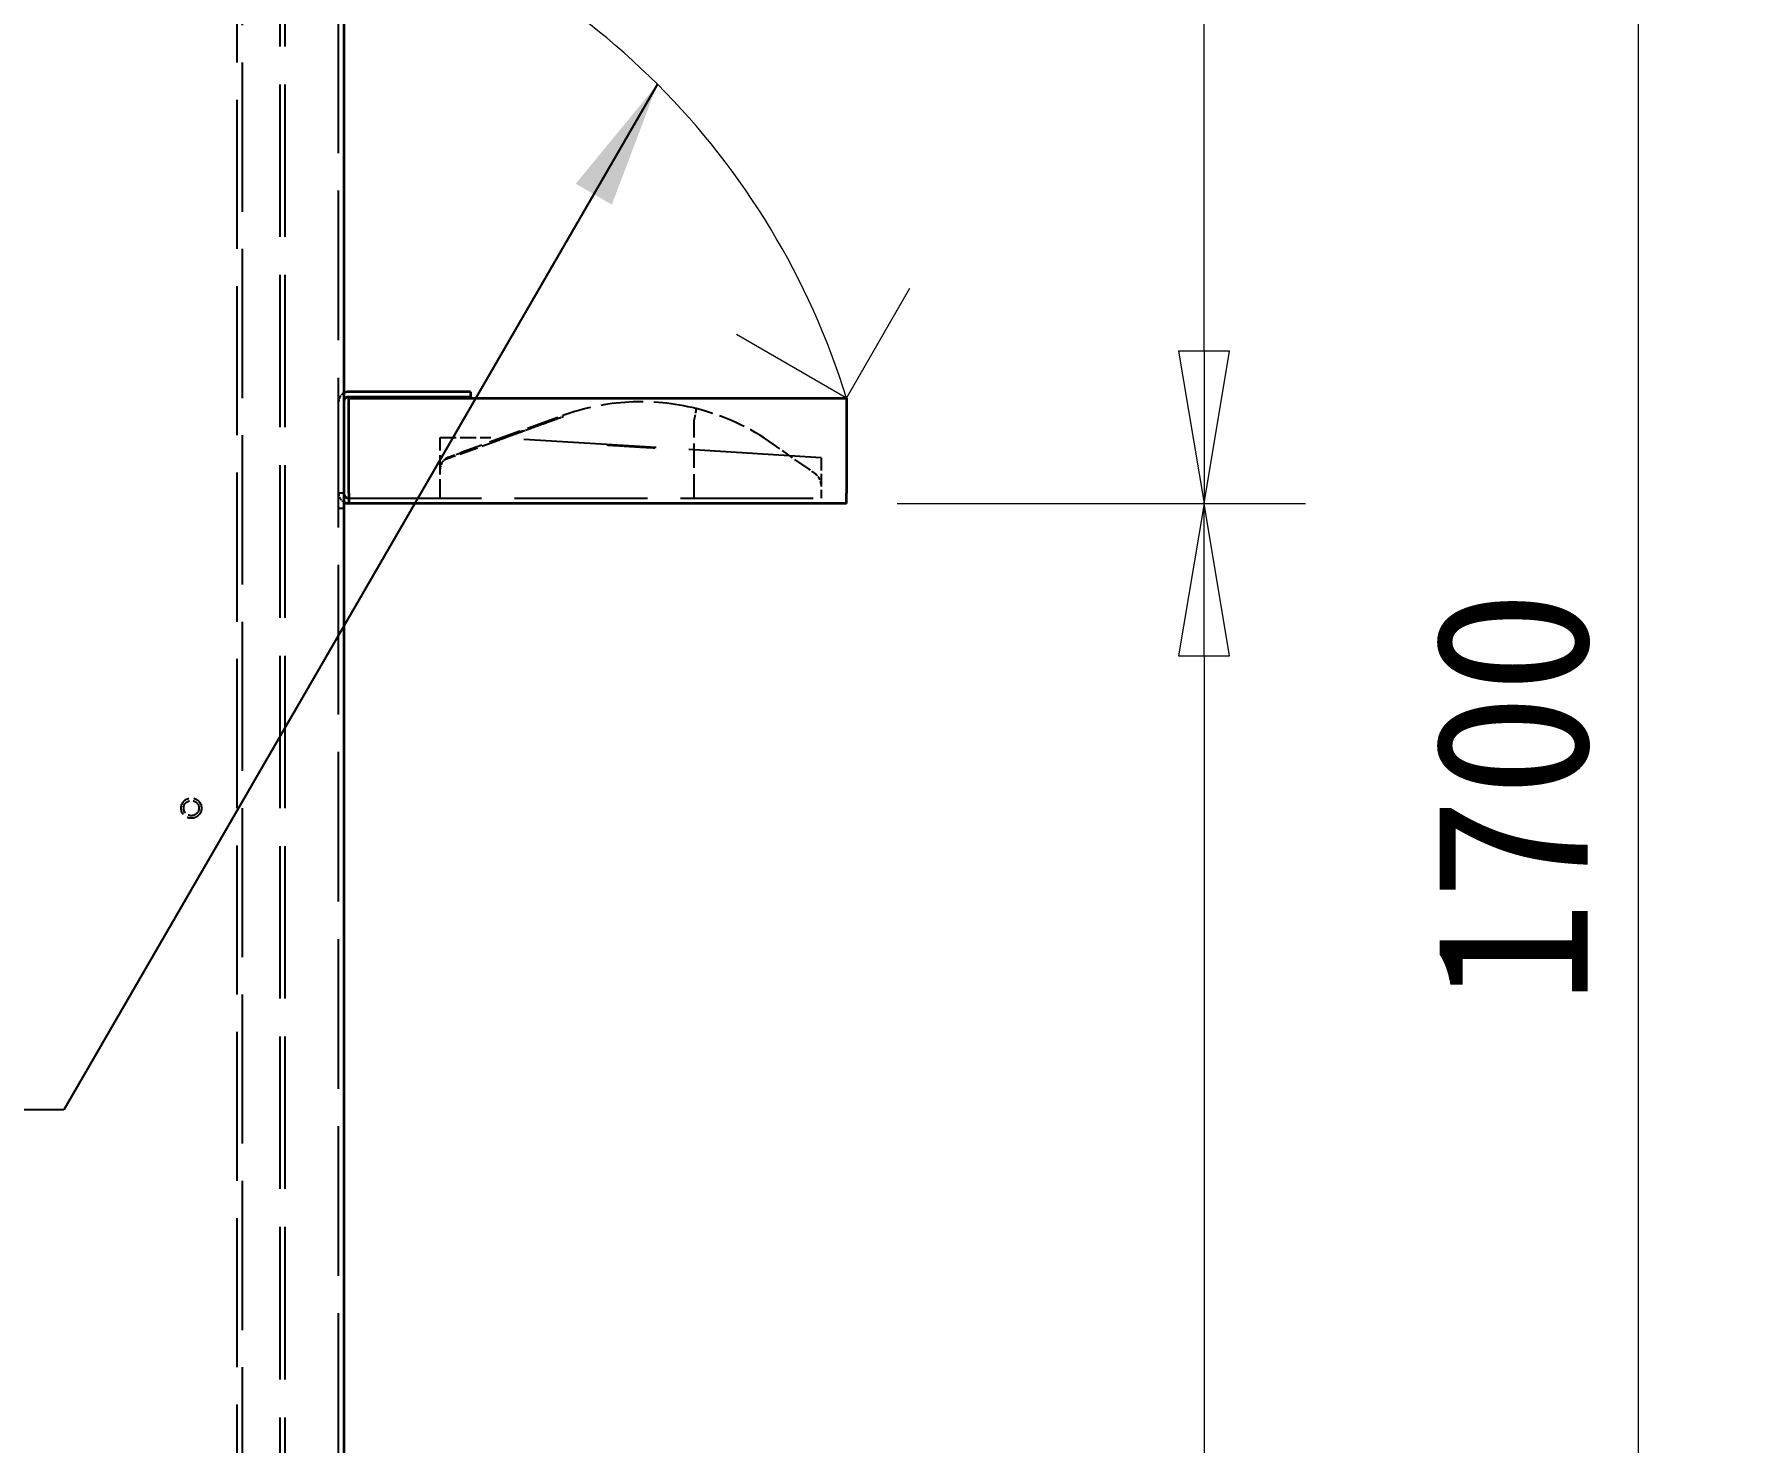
# Model space of a CAD drawing. Header units: millimetres. Extents: x 200 to 5740, y 200 to 4000.
# Drawn here: x 2527 to 3198, y 1558 to 2113 of the extents above; entities that cross this region are included whole.
import ezdxf

# ---------------------------------------------------------------- set-up
doc = ezdxf.new("R2010")
doc.units = ezdxf.units.MM
doc.header["$LTSCALE"] = 20
doc.linetypes.add('DASHED', pattern=[0.2067, 0.1654, -0.0413])
for name, color, linetype, lineweight in [('可見 (ISO)', 7, 'Continuous', 35), ('標註 (ISO)', 7, 'Continuous', 18), ('符號 (ISO)', 7, 'Continuous', 25), ('草圖幾何圖形 (ISO)', 7, 'Continuous', 18), ('隱藏 (ISO)', 7, 'DASHED', 25)]:
    doc.layers.add(name, color=color, linetype=linetype, lineweight=lineweight)
doc.styles.add('註記文字 (JIS)', font='kaiu.ttf')
doc.dimstyles.new('預設 (JIS)', dxfattribs={"dimscale": 20, "dimtxt": 3, "dimasz": 3, "dimexe": 2, "dimexo": 1, "dimgap": 0.8, "dimtad": 1, "dimrnd": 1e-08, "dimdsep": 46, "dimtxsty": '註記文字 (JIS)', "dimblk": 'Filled-1', "dimcen": 0.09, "dimdle": 10, "dimclrd": 256, "dimclre": 256, "dimclrt": 256, "dimadec": 0, "dimazin": 2, "dimtfac": 0.833333, "dimtmove": 0, "dimatfit": 3, "dimfxl": 0, "dimtolj": 1, "dimtzin": 0, "dimlwd": -1, "dimlwe": -1, "dimarcsym": 0})
doc.dimstyles.new('預設 (JIS)$7', dxfattribs={"dimscale": 20, "dimtxt": 3, "dimasz": 2.5, "dimexe": 2, "dimexo": 1, "dimgap": 0.8, "dimtad": 1, "dimrnd": 1e-08, "dimdsep": 46, "dimtxsty": '註記文字 (JIS)', "dimblk": 'Filled-1', "dimcen": 0.09, "dimdle": 10, "dimclrd": 256, "dimclre": 256, "dimclrt": 256, "dimadec": 0, "dimazin": 2, "dimtfac": 0.833333, "dimtmove": 0, "dimatfit": 3, "dimfxl": 0, "dimtolj": 1, "dimtzin": 0, "dimlwd": -1, "dimlwe": -1, "dimarcsym": 0})

# ---------------------------------------------------------------- blocks, each defined once
blk = doc.blocks.new('Filled-1')
at = {"color": 0}
for p, q in [((0, 0), (-1, 0.167)), ((-1, 0.167), (-1, -0.167)), ((-1, 0), (0, 0)), ((-1, -0.167), (0, 0))]:
    blk.add_line(p, q, dxfattribs=at)
at = {"color": 0, "flags": 128}
blk.add_lwpolyline([(-1, -0.167), (0, 0)], dxfattribs=at)
at = {"color": 0}
blk.add_solid([(-1, -0.167), (0, 0), (-1, 0.167), (-1, -0.167)], dxfattribs=at)
blk = doc.blocks.new('*D45')
at = {"layer": 'Defpoints', "color": 0}
for p in [(2846.64, 1928.01), (2646.14, 958.01), (2987.46, 958.01)]:
    blk.add_point(p, dxfattribs=at)
at = {"layer": '標註 (ISO)'}
for p, q in [((2866.64, 1928.01), (3027.46, 1928.01)), ((2987.46, 1868.01), (2987.46, 1018.01)), ((2666.14, 958.01), (3027.46, 958.01))]:
    blk.add_line(p, q, dxfattribs=at)
at = {"layer": '標註 (ISO)', "xscale": 60, "yscale": 60, "zscale": 60}
for p, rotation in [((2987.46, 1928.01), 90), ((2987.46, 958.01), 270)]:
    blk.add_blockref('Filled-1', p, dxfattribs=dict(at, rotation=rotation))
at = {"layer": '標註 (ISO)', "insert": (2907.48, 1385.33), "char_height": 60, "attachment_point": 1, "rotation": 90, "style": '註記文字 (JIS)'}
blk.add_mtext('\\A1;970', dxfattribs=at)
blk = doc.blocks.new('*D46')
at = {"layer": 'Defpoints', "color": 0}
for p in [(2646.14, 2658.01), (2987.46, 2658.01), (2846.64, 1928.01)]:
    blk.add_point(p, dxfattribs=at)
at = {"layer": '標註 (ISO)'}
for p, q in [((2666.14, 2658.01), (3027.46, 2658.01)), ((2987.46, 1988.01), (2987.46, 2598.01)), ((2866.64, 1928.01), (3027.46, 1928.01))]:
    blk.add_line(p, q, dxfattribs=at)
at = {"layer": '標註 (ISO)', "xscale": 60, "yscale": 60, "zscale": 60}
for p, rotation in [((2987.46, 2658.01), 90), ((2987.46, 1928.01), 270)]:
    blk.add_blockref('Filled-1', p, dxfattribs=dict(at, rotation=rotation))
at = {"layer": '標註 (ISO)', "insert": (2894.89, 2195.4), "char_height": 60, "attachment_point": 1, "rotation": 90, "style": '註記文字 (JIS)'}
blk.add_mtext('\\A1;\\f標楷體|b0|i0;\\H59.9909;(730)', dxfattribs=at)
blk = doc.blocks.new('*D64')
at = {"layer": 'Defpoints', "color": 0}
for p in [(2646.14, 2658.01), (2646.14, 958.01), (3158.49, 958.01)]:
    blk.add_point(p, dxfattribs=at)
at = {"layer": '標註 (ISO)'}
for p, q in [((2666.14, 2658.01), (3198.49, 2658.01)), ((3158.49, 2598.01), (3158.49, 1018.01)), ((2666.14, 958.01), (3198.49, 958.01))]:
    blk.add_line(p, q, dxfattribs=at)
at = {"layer": '標註 (ISO)', "xscale": 60, "yscale": 60, "zscale": 60}
for p, rotation in [((3158.49, 2658.01), 90), ((3158.49, 958.01), 270)]:
    blk.add_blockref('Filled-1', p, dxfattribs=dict(at, rotation=rotation))
at = {"layer": '標註 (ISO)', "insert": (3078.51, 1730.6), "char_height": 60, "attachment_point": 1, "rotation": 90, "style": '註記文字 (JIS)'}
blk.add_mtext('\\A1;1700', dxfattribs=at)

msp = doc.modelspace()

# ---------------------------------------------------------------- linework, layer by layer
at = {"layer": '可見 (ISO)'}
for p, q in [((2648.637, 2655.506), (2648.637, 960.506)), ((2698.637, 1972.006), (2650.637, 1972.006)), ((2650.637, 1970.006), (2698.637, 1970.006)), ((2650.637, 1932.006), (2650.637, 1969.506)), ((2650.637, 1969.506), (2846.637, 1969.506)), ((2698.637, 1972.006), (2698.637, 1970.006)), ((2846.637, 1969.506), (2846.637, 1932.006)), ((2650.637, 1932.006), (2650.637, 1928.006)), ((2846.637, 1928.006), (2650.637, 1928.006)), ((2846.637, 1928.006), (2846.637, 1932.006))]:
    msp.add_line(p, q, dxfattribs=at)
for centre, radius, start, end in [((2650.637, 1968.006), 4, 90, 120), ((2650.637, 1968.006), 2, 90, 180), ((2650.637, 1932.006), 2, 180, 270), ((2650.637, 1932.006), 4, 240, 270)]:
    msp.add_arc(centre, radius, start, end, dxfattribs=at)
at = {"layer": '草圖幾何圖形 (ISO)'}
for q in [(2871.637, 2012.808), (2803.336, 1994.506)]:
    msp.add_line((2846.637, 1969.506), q, dxfattribs=at)
msp.add_arc((2560.367, 1881.236), 299.57, 17.136922, 72.863078, dxfattribs=at)
at = {"layer": '隱藏 (ISO)', "ltscale": 17.826717}
msp.add_line((2646.637, 960.506), (2646.637, 2655.506), dxfattribs=at)
at = {"layer": '隱藏 (ISO)', "ltscale": 18.14068}
for p, q in [((2623.637, 983.077), (2623.637, 2632.936)), ((2625.637, 983.077), (2625.637, 2632.936))]:
    msp.add_line(p, q, dxfattribs=at)
at = {"layer": '隱藏 (ISO)', "ltscale": 17.757401}
for p, q in [((2606.637, 1000.506), (2606.637, 2615.506)), ((2608.637, 2615.506), (2608.637, 1000.506))]:
    msp.add_line(p, q, dxfattribs=at)
at = {"layer": '隱藏 (ISO)', "ltscale": 3.862258}
msp.add_line((2733.037, 1961.895), (2694.927, 1948.024), dxfattribs=at)
at = {"layer": '隱藏 (ISO)', "ltscale": 0.214667}
for p, q in [((2733.037, 1961.895), (2733.208, 1961.425)), ((2735.088, 1962.109), (2734.917, 1962.579))]:
    msp.add_line(p, q, dxfattribs=at)
at = {"layer": '隱藏 (ISO)', "ltscale": 0.19037}
for p, q in [((2735.088, 1962.109), (2733.208, 1961.425)), ((2648.637, 1932.006), (2646.637, 1932.006)), ((2648.637, 1926.006), (2646.637, 1926.006))]:
    msp.add_line(p, q, dxfattribs=at)
at = {"layer": '隱藏 (ISO)', "ltscale": 0.047517}
for p, q in [((2713.586, 1954.815), (2713.757, 1954.345)), ((2713.738, 1954.87), (2713.91, 1954.4)), ((2713.763, 1954.879), (2713.934, 1954.409)), ((2713.769, 1954.881), (2713.94, 1954.412)), ((2713.812, 1954.897), (2713.983, 1954.427)), ((2713.824, 1954.901), (2713.995, 1954.432)), ((2713.842, 1954.908), (2714.013, 1954.438)), ((2713.903, 1954.93), (2714.074, 1954.46)), ((2713.933, 1954.941), (2714.104, 1954.471)), ((2714.025, 1954.975), (2714.196, 1954.505)), ((2714.031, 1954.977), (2714.202, 1954.507)), ((2714.074, 1954.992), (2714.245, 1954.522)), ((2714.147, 1955.019), (2714.318, 1954.549)), ((2714.226, 1955.048), (2714.397, 1954.578)), ((2714.256, 1955.059), (2714.427, 1954.589)), ((2714.269, 1955.063), (2714.44, 1954.593)), ((2714.293, 1955.072), (2714.464, 1954.602)), ((2714.396, 1955.11), (2714.567, 1954.64)), ((2714.476, 1955.139), (2714.647, 1954.669)), ((2714.561, 1955.17), (2714.732, 1954.7)), ((2714.591, 1955.181), (2714.762, 1954.711)), ((2714.597, 1955.183), (2714.768, 1954.713)), ((2714.707, 1955.223), (2714.878, 1954.753)), ((2714.75, 1955.238), (2714.921, 1954.769)), ((2714.762, 1955.243), (2714.933, 1954.773)), ((2714.799, 1955.256), (2714.97, 1954.786)), ((2714.884, 1955.287), (2715.055, 1954.817)), ((2714.92, 1955.301), (2715.091, 1954.831)), ((2714.993, 1955.327), (2715.164, 1954.857)), ((2715.073, 1955.356), (2715.244, 1954.886)), ((2715.243, 1955.418), (2715.414, 1954.948)), ((2715.286, 1955.434), (2715.457, 1954.964)), ((2715.365, 1955.462), (2715.536, 1954.993)), ((2715.383, 1955.469), (2715.554, 1954.999)), ((2715.396, 1955.473), (2715.567, 1955.004)), ((2715.487, 1955.507), (2715.658, 1955.037)), ((2715.651, 1955.567), (2715.822, 1955.097)), ((2715.706, 1955.587), (2715.877, 1955.117)), ((2715.798, 1955.62), (2715.969, 1955.15)), ((2716.041, 1955.708), (2716.212, 1955.239)), ((2716.12, 1955.737), (2716.291, 1955.267)), ((2716.175, 1955.757), (2716.346, 1955.287)), ((2716.358, 1955.824), (2716.529, 1955.354)), ((2716.486, 1955.87), (2716.657, 1955.401)), ((2716.516, 1955.881), (2716.687, 1955.412)), ((2716.59, 1955.908), (2716.761, 1955.438)), ((2716.699, 1955.948), (2716.87, 1955.478)), ((2716.766, 1955.972), (2716.937, 1955.502)), ((2716.809, 1955.988), (2716.98, 1955.518)), ((2716.9, 1956.021), (2717.071, 1955.551)), ((2717.144, 1956.11), (2717.315, 1955.64)), ((2717.254, 1956.15), (2717.425, 1955.68)), ((2717.284, 1956.161), (2717.455, 1955.691)), ((2717.424, 1956.212), (2717.595, 1955.742)), ((2717.467, 1956.227), (2717.638, 1955.757)), ((2717.485, 1956.234), (2717.656, 1955.764)), ((2717.607, 1956.278), (2717.778, 1955.808)), ((2717.619, 1956.283), (2717.79, 1955.813)), ((2717.65, 1956.294), (2717.821, 1955.824)), ((2717.656, 1956.296), (2717.827, 1955.826)), ((2717.698, 1956.312), (2717.869, 1955.842)), ((2717.912, 1956.389), (2718.083, 1955.919)), ((2717.948, 1956.403), (2718.119, 1955.933)), ((2718.052, 1956.44), (2718.223, 1955.97)), ((2718.064, 1956.445), (2718.235, 1955.975)), ((2718.1, 1956.458), (2718.271, 1955.988)), ((2718.173, 1956.485), (2718.344, 1956.015)), ((2718.186, 1956.489), (2718.357, 1956.019)), ((2718.204, 1956.496), (2718.375, 1956.026)), ((2718.21, 1956.498), (2718.381, 1956.028)), ((2718.301, 1956.531), (2718.472, 1956.061)), ((2718.314, 1956.536), (2718.485, 1956.066)), ((2718.344, 1956.547), (2718.515, 1956.077)), ((2718.356, 1956.551), (2718.527, 1956.081)), ((2718.362, 1956.553), (2718.533, 1956.083)), ((2718.417, 1956.573), (2718.588, 1956.103)), ((2718.435, 1956.58), (2718.606, 1956.11)), ((2718.448, 1956.584), (2718.619, 1956.114)), ((2718.466, 1956.591), (2718.637, 1956.121)), ((2718.478, 1956.595), (2718.649, 1956.126)), ((2718.545, 1956.62), (2718.716, 1956.15)), ((2718.563, 1956.626), (2718.734, 1956.157)), ((2718.606, 1956.642), (2718.777, 1956.172)), ((2718.655, 1956.66), (2718.826, 1956.19)), ((2718.685, 1956.671), (2718.856, 1956.201)), ((2718.74, 1956.691), (2718.911, 1956.221)), ((2718.831, 1956.724), (2719.002, 1956.254)), ((2718.838, 1956.726), (2719.009, 1956.256)), ((2718.868, 1956.737), (2719.039, 1956.267)), ((2718.892, 1956.746), (2719.063, 1956.276)), ((2718.898, 1956.748), (2719.069, 1956.279)), ((2718.911, 1956.753), (2719.082, 1956.283)), ((2719.032, 1956.797), (2719.203, 1956.327)), ((2719.13, 1956.833), (2719.301, 1956.363)), ((2719.16, 1956.844), (2719.331, 1956.374)), ((2719.215, 1956.864), (2719.386, 1956.394)), ((2719.246, 1956.875), (2719.417, 1956.405)), ((2719.282, 1956.888), (2719.453, 1956.418)), ((2722.046, 1957.894), (2722.217, 1957.424)), ((2722.168, 1957.939), (2722.339, 1957.469)), ((2722.254, 1957.97), (2722.425, 1957.5)), ((2722.442, 1958.038), (2722.613, 1957.568)), ((2722.491, 1958.056), (2722.662, 1957.586)), ((2722.607, 1958.098), (2722.778, 1957.628)), ((2722.613, 1958.1), (2722.784, 1957.631)), ((2722.704, 1958.134), (2722.875, 1957.664)), ((2722.979, 1958.233), (2723.15, 1957.764)), ((2722.997, 1958.24), (2723.168, 1957.77)), ((2723.052, 1958.26), (2723.223, 1957.79)), ((2723.082, 1958.271), (2723.253, 1957.801)), ((2723.088, 1958.273), (2723.259, 1957.804)), ((2723.1, 1958.278), (2723.271, 1957.808)), ((2723.381, 1958.38), (2723.552, 1957.91)), ((2723.423, 1958.395), (2723.594, 1957.925)), ((2723.594, 1958.457), (2723.765, 1957.988)), ((2723.655, 1958.48), (2723.826, 1958.01)), ((2723.667, 1958.484), (2723.838, 1958.014)), ((2723.813, 1958.537), (2723.984, 1958.067)), ((2723.917, 1958.575), (2724.088, 1958.105)), ((2723.978, 1958.597), (2724.149, 1958.127)), ((2724.081, 1958.635), (2724.252, 1958.165)), ((2724.252, 1958.697), (2724.423, 1958.227)), ((2724.343, 1958.73), (2724.514, 1958.26)), ((2724.38, 1958.743), (2724.551, 1958.274)), ((2724.532, 1958.799), (2724.703, 1958.329)), ((2724.575, 1958.814), (2724.746, 1958.345)), ((2724.715, 1958.865), (2724.886, 1958.396)), ((2724.788, 1958.892), (2724.959, 1958.422)), ((2724.806, 1958.899), (2724.977, 1958.429)), ((2724.867, 1958.921), (2725.038, 1958.451)), ((2724.904, 1958.934), (2725.075, 1958.464)), ((2724.916, 1958.939), (2725.087, 1958.469)), ((2725.202, 1959.043), (2725.373, 1958.573)), ((2725.226, 1959.052), (2725.398, 1958.582)), ((2725.391, 1959.111), (2725.562, 1958.642)), ((2725.513, 1959.156), (2725.684, 1958.686)), ((2725.525, 1959.16), (2725.696, 1958.69)), ((2725.604, 1959.189), (2725.775, 1958.719)), ((2725.793, 1959.258), (2725.964, 1958.788)), ((2725.836, 1959.273), (2726.007, 1958.804)), ((2725.927, 1959.307), (2726.098, 1958.837)), ((2726.201, 1959.406), (2726.372, 1958.937)), ((2726.329, 1959.453), (2726.5, 1958.983)), ((2726.853, 1959.644), (2727.024, 1959.174)), ((2726.969, 1959.686), (2727.14, 1959.216)), ((2727.048, 1959.715), (2727.219, 1959.245)), ((2727.085, 1959.728), (2727.256, 1959.258)), ((2727.206, 1959.772), (2727.377, 1959.302)), ((2727.34, 1959.821), (2727.511, 1959.351)), ((2727.45, 1959.861), (2727.621, 1959.391)), ((2727.493, 1959.876), (2727.664, 1959.407)), ((2727.694, 1959.95), (2727.865, 1959.48)), ((2727.974, 1960.052), (2728.145, 1959.582)), ((2728.187, 1960.129), (2728.358, 1959.659)), ((2728.467, 1960.231), (2728.638, 1959.761)), ((2728.65, 1960.298), (2728.821, 1959.828)), ((2728.772, 1960.342), (2728.943, 1959.872)), ((2728.821, 1960.36), (2728.992, 1959.89)), ((2728.863, 1960.375), (2729.034, 1959.906)), ((2728.955, 1960.409), (2729.126, 1959.939)), ((2728.997, 1960.424), (2729.168, 1959.954)), ((2729.107, 1960.464), (2729.278, 1959.994)), ((2729.186, 1960.493), (2729.357, 1960.023)), ((2729.229, 1960.508), (2729.4, 1960.039)), ((2729.339, 1960.548), (2729.51, 1960.078)), ((2729.381, 1960.564), (2729.552, 1960.094)), ((2729.387, 1960.566), (2729.558, 1960.096)), ((2729.4, 1960.57), (2729.571, 1960.101)), ((2729.479, 1960.599), (2729.65, 1960.129)), ((2729.509, 1960.61), (2729.68, 1960.141)), ((2729.54, 1960.621), (2729.711, 1960.152)), ((2729.588, 1960.639), (2729.759, 1960.169)), ((2729.753, 1960.699), (2729.924, 1960.229)), ((2729.796, 1960.715), (2729.967, 1960.245)), ((2729.844, 1960.732), (2730.015, 1960.263)), ((2729.881, 1960.746), (2730.052, 1960.276)), ((2729.905, 1960.755), (2730.076, 1960.285)), ((2730.118, 1960.832), (2730.289, 1960.362)), ((2730.319, 1960.905), (2730.49, 1960.435)), ((2730.326, 1960.908), (2730.497, 1960.438)), ((2730.338, 1960.912), (2730.509, 1960.442)), ((2730.35, 1960.916), (2730.521, 1960.447)), ((2730.368, 1960.923), (2730.539, 1960.453)), ((2730.386, 1960.93), (2730.557, 1960.46)), ((2730.399, 1960.934), (2730.57, 1960.464)), ((2730.441, 1960.95), (2730.612, 1960.48)), ((2730.642, 1961.023), (2730.813, 1960.553)), ((2730.77, 1961.069), (2730.941, 1960.6)), ((2730.795, 1961.078), (2730.966, 1960.608)), ((2730.843, 1961.096), (2731.014, 1960.626)), ((2730.856, 1961.1), (2731.027, 1960.631)), ((2730.904, 1961.118), (2731.075, 1960.648)), ((2730.953, 1961.136), (2731.124, 1960.666)), ((2730.965, 1961.14), (2731.136, 1960.67)), ((2730.996, 1961.151), (2731.167, 1960.682)), ((2731.002, 1961.154), (2731.173, 1960.684)), ((2731.032, 1961.165), (2731.203, 1960.695)), ((2731.057, 1961.174), (2731.228, 1960.704)), ((2731.075, 1961.18), (2731.246, 1960.71)), ((2731.136, 1961.202), (2731.307, 1960.733)), ((2731.294, 1961.26), (2731.465, 1960.79)), ((2731.325, 1961.271), (2731.496, 1960.801)), ((2731.446, 1961.316), (2731.617, 1960.846)), ((2731.501, 1961.335), (2731.672, 1960.866)), ((2731.623, 1961.38), (2731.794, 1960.91)), ((2709.791, 1953.434), (2709.962, 1952.964)), ((2709.943, 1953.489), (2710.114, 1953.019)), ((2710.022, 1953.518), (2710.193, 1953.048)), ((2710.156, 1953.567), (2710.327, 1953.097)), ((2710.199, 1953.582), (2710.37, 1953.112)), ((2710.278, 1953.611), (2710.449, 1953.141)), ((2710.376, 1953.646), (2710.547, 1953.177)), ((2710.388, 1953.651), (2710.559, 1953.181)), ((2710.431, 1953.666), (2710.602, 1953.196)), ((2710.479, 1953.684), (2710.65, 1953.214)), ((2710.522, 1953.7), (2710.693, 1953.23)), ((2710.558, 1953.713), (2710.729, 1953.243)), ((2710.68, 1953.757), (2710.851, 1953.287)), ((2710.723, 1953.773), (2710.894, 1953.303)), ((2710.753, 1953.784), (2710.924, 1953.314)), ((2710.79, 1953.797), (2710.961, 1953.327)), ((2710.814, 1953.806), (2710.985, 1953.336)), ((2710.833, 1953.813), (2711.004, 1953.343)), ((2710.875, 1953.828), (2711.046, 1953.358)), ((2710.985, 1953.868), (2711.156, 1953.398)), ((2711.046, 1953.89), (2711.217, 1953.42)), ((2711.369, 1954.008), (2711.54, 1953.538)), ((2711.491, 1954.052), (2711.662, 1953.582)), ((2711.558, 1954.077), (2711.729, 1953.607)), ((2711.6, 1954.092), (2711.771, 1953.622)), ((2711.679, 1954.121), (2711.85, 1953.651)), ((2711.85, 1954.183), (2712.021, 1953.713)), ((2711.935, 1954.214), (2712.106, 1953.744)), ((2711.954, 1954.221), (2712.125, 1953.751)), ((2711.972, 1954.227), (2712.143, 1953.757)), ((2712.215, 1954.316), (2712.387, 1953.846)), ((2712.258, 1954.332), (2712.429, 1953.862)), ((2712.49, 1954.416), (2712.661, 1953.946)), ((2712.611, 1954.46), (2712.782, 1953.99)), ((2712.66, 1954.478), (2712.831, 1954.008)), ((2712.825, 1954.538), (2712.996, 1954.068)), ((2713.014, 1954.606), (2713.185, 1954.137)), ((2713.105, 1954.64), (2713.276, 1954.17)), ((2713.196, 1954.673), (2713.367, 1954.203)), ((2713.379, 1954.74), (2713.55, 1954.27)), ((2713.416, 1954.753), (2713.587, 1954.283)), ((2713.446, 1954.764), (2713.617, 1954.294)), ((2713.458, 1954.768), (2713.629, 1954.299)), ((2713.507, 1954.786), (2713.678, 1954.316))]:
    msp.add_line(p, q, dxfattribs=at)
at = {"layer": '隱藏 (ISO)', "ltscale": 0.027688}
msp.add_line((2715.244, 1954.886), (2714.97, 1954.786), dxfattribs=at)
at = {"layer": '隱藏 (ISO)', "ltscale": 0.185936}
msp.add_line((2716.809, 1955.456), (2715.244, 1954.886), dxfattribs=at)
at = {"layer": '隱藏 (ISO)', "ltscale": 0.188365}
msp.add_line((2718.271, 1955.988), (2716.809, 1955.456), dxfattribs=at)
at = {"layer": '隱藏 (ISO)', "ltscale": 0.096543}
msp.add_line((2719.009, 1956.256), (2718.271, 1955.988), dxfattribs=at)
at = {"layer": '隱藏 (ISO)', "ltscale": 0.04387}
msp.add_line((2719.331, 1956.374), (2719.009, 1956.256), dxfattribs=at)
at = {"layer": '隱藏 (ISO)', "ltscale": 0.014973}
msp.add_line((2719.417, 1956.405), (2719.331, 1956.374), dxfattribs=at)
at = {"layer": '隱藏 (ISO)', "ltscale": 0.00615}
msp.add_line((2719.453, 1956.418), (2719.417, 1956.405), dxfattribs=at)
at = {"layer": '隱藏 (ISO)', "ltscale": 0.280047}
msp.add_line((2722.217, 1957.424), (2719.453, 1956.418), dxfattribs=at)
at = {"layer": '隱藏 (ISO)', "ltscale": 0.019667}
msp.add_line((2722.339, 1957.469), (2722.217, 1957.424), dxfattribs=at)
at = {"layer": '隱藏 (ISO)', "ltscale": 0.042883}
msp.add_line((2722.613, 1957.568), (2722.339, 1957.469), dxfattribs=at)
at = {"layer": '隱藏 (ISO)', "ltscale": 0.006751}
msp.add_line((2722.662, 1957.586), (2722.613, 1957.568), dxfattribs=at)
at = {"layer": '隱藏 (ISO)', "ltscale": 0.064954}
msp.add_line((2723.15, 1957.764), (2722.662, 1957.586), dxfattribs=at)
at = {"layer": '隱藏 (ISO)', "ltscale": 0.049111}
for p, q in [((2723.594, 1957.925), (2723.15, 1957.764)), ((2726.007, 1958.804), (2725.562, 1958.642))]:
    msp.add_line(p, q, dxfattribs=at)
at = {"layer": '隱藏 (ISO)', "ltscale": 0.051987}
msp.add_line((2723.984, 1958.067), (2723.594, 1957.925), dxfattribs=at)
at = {"layer": '隱藏 (ISO)', "ltscale": 0.051065}
msp.add_line((2724.423, 1958.227), (2723.984, 1958.067), dxfattribs=at)
at = {"layer": '隱藏 (ISO)', "ltscale": 0.050108}
msp.add_line((2724.886, 1958.396), (2724.423, 1958.227), dxfattribs=at)
at = {"layer": '隱藏 (ISO)', "ltscale": 0.007664}
msp.add_line((2724.959, 1958.422), (2724.886, 1958.396), dxfattribs=at)
at = {"layer": '隱藏 (ISO)', "ltscale": 0.012943}
msp.add_line((2725.075, 1958.464), (2724.959, 1958.422), dxfattribs=at)
at = {"layer": '隱藏 (ISO)', "ltscale": 0.064506}
msp.add_line((2725.562, 1958.642), (2725.075, 1958.464), dxfattribs=at)
at = {"layer": '隱藏 (ISO)', "ltscale": 0.103007}
msp.add_line((2727.024, 1959.174), (2726.007, 1958.804), dxfattribs=at)
at = {"layer": '隱藏 (ISO)', "ltscale": 0.089283}
msp.add_line((2727.865, 1959.48), (2727.024, 1959.174), dxfattribs=at)
at = {"layer": '隱藏 (ISO)', "ltscale": 0.101171}
msp.add_line((2728.73, 1959.795), (2727.865, 1959.48), dxfattribs=at)
at = {"layer": '隱藏 (ISO)', "ltscale": 0.104453}
msp.add_line((2729.571, 1960.101), (2728.73, 1959.795), dxfattribs=at)
at = {"layer": '隱藏 (ISO)', "ltscale": 0.133124}
msp.add_line((2730.497, 1960.438), (2729.571, 1960.101), dxfattribs=at)
at = {"layer": '隱藏 (ISO)', "ltscale": 0.019287}
msp.add_line((2730.612, 1960.48), (2730.497, 1960.438), dxfattribs=at)
at = {"layer": '隱藏 (ISO)', "ltscale": 0.046915}
msp.add_line((2731.075, 1960.648), (2730.612, 1960.48), dxfattribs=at)
at = {"layer": '隱藏 (ISO)', "ltscale": 0.054887}
msp.add_line((2731.617, 1960.846), (2731.075, 1960.648), dxfattribs=at)
at = {"layer": '隱藏 (ISO)', "ltscale": 0.035713}
msp.add_line((2731.794, 1960.91), (2731.617, 1960.846), dxfattribs=at)
at = {"layer": '隱藏 (ISO)', "ltscale": 0.143224}
msp.add_line((2733.208, 1961.425), (2731.794, 1960.91), dxfattribs=at)
at = {"layer": '隱藏 (ISO)', "ltscale": 2.893198}
msp.add_line((2786.637, 1930.006), (2786.637, 1960.387), dxfattribs=at)
at = {"layer": '隱藏 (ISO)', "ltscale": 1.904597}
msp.add_line((2686.637, 1954.006), (2706.637, 1954.006), dxfattribs=at)
at = {"layer": '隱藏 (ISO)', "ltscale": 2.285536}
msp.add_line((2686.637, 1930.006), (2686.637, 1954.006), dxfattribs=at)
at = {"layer": '隱藏 (ISO)', "ltscale": 2.2206}
msp.add_line((2709.962, 1952.964), (2688.05, 1944.988), dxfattribs=at)
at = {"layer": '隱藏 (ISO)', "ltscale": 15.753015}
msp.add_line((2836.637, 1946.006), (2706.637, 1954.006), dxfattribs=at)
at = {"layer": '隱藏 (ISO)', "ltscale": 0.020431}
msp.add_line((2710.114, 1953.019), (2709.962, 1952.964), dxfattribs=at)
at = {"layer": '隱藏 (ISO)', "ltscale": 0.008119}
msp.add_line((2710.193, 1953.048), (2710.114, 1953.019), dxfattribs=at)
at = {"layer": '隱藏 (ISO)', "ltscale": 0.02165}
msp.add_line((2710.37, 1953.112), (2710.193, 1953.048), dxfattribs=at)
at = {"layer": '隱藏 (ISO)', "ltscale": 0.086797}
msp.add_line((2710.894, 1953.303), (2710.37, 1953.112), dxfattribs=at)
at = {"layer": '隱藏 (ISO)', "ltscale": 0.077382}
msp.add_line((2711.521, 1953.531), (2710.894, 1953.303), dxfattribs=at)
at = {"layer": '隱藏 (ISO)', "ltscale": 0.02749}
msp.add_line((2711.729, 1953.607), (2711.521, 1953.531), dxfattribs=at)
at = {"layer": '隱藏 (ISO)', "ltscale": 0.017906}
msp.add_line((2711.771, 1953.622), (2711.729, 1953.607), dxfattribs=at)
at = {"layer": '隱藏 (ISO)', "ltscale": 0.090041}
msp.add_line((2712.661, 1953.946), (2711.771, 1953.622), dxfattribs=at)
at = {"layer": '隱藏 (ISO)', "ltscale": 0.020792}
msp.add_line((2712.831, 1954.008), (2712.661, 1953.946), dxfattribs=at)
at = {"layer": '隱藏 (ISO)', "ltscale": 0.091087}
msp.add_line((2713.367, 1954.203), (2712.831, 1954.008), dxfattribs=at)
at = {"layer": '隱藏 (ISO)', "ltscale": 0.078213}
msp.add_line((2713.983, 1954.427), (2713.367, 1954.203), dxfattribs=at)
at = {"layer": '隱藏 (ISO)', "ltscale": 0.027472}
msp.add_line((2714.196, 1954.505), (2713.983, 1954.427), dxfattribs=at)
at = {"layer": '隱藏 (ISO)', "ltscale": 0.019266}
msp.add_line((2714.245, 1954.522), (2714.196, 1954.505), dxfattribs=at)
at = {"layer": '隱藏 (ISO)', "ltscale": 0.042726}
msp.add_line((2714.586, 1954.647), (2714.245, 1954.522), dxfattribs=at)
at = {"layer": '隱藏 (ISO)', "ltscale": 0.024602}
msp.add_line((2714.799, 1954.724), (2714.586, 1954.647), dxfattribs=at)
at = {"layer": '隱藏 (ISO)', "ltscale": 0.034717}
msp.add_line((2714.97, 1954.786), (2714.799, 1954.724), dxfattribs=at)
at = {"layer": '隱藏 (ISO)', "ltscale": 0.02847}
for p, q in [((2752.122, 1951.207), (2752.104, 1950.908)), ((2752.365, 1951.192), (2752.347, 1950.893)), ((2752.426, 1951.188), (2752.407, 1950.889)), ((2752.511, 1951.183), (2752.492, 1950.884)), ((2752.535, 1951.182), (2752.516, 1950.882)), ((2752.729, 1951.17), (2752.711, 1950.87)), ((2752.911, 1951.159), (2752.893, 1950.859)), ((2752.947, 1951.156), (2752.929, 1950.857)), ((2753.008, 1951.153), (2752.99, 1950.853)), ((2753.032, 1951.151), (2753.014, 1950.852)), ((2753.178, 1951.142), (2753.159, 1950.843)), ((2753.239, 1951.138), (2753.22, 1950.839)), ((2753.251, 1951.138), (2753.232, 1950.838)), ((2753.311, 1951.134), (2753.293, 1950.835)), ((2753.372, 1951.13), (2753.354, 1950.831)), ((2753.433, 1951.127), (2753.414, 1950.827)), ((2753.457, 1951.125), (2753.439, 1950.826)), ((2753.493, 1951.123), (2753.475, 1950.823)), ((2753.518, 1951.121), (2753.499, 1950.822)), ((2753.639, 1951.114), (2753.62, 1950.814)), ((2753.651, 1951.113), (2753.633, 1950.814)), ((2753.736, 1951.108), (2753.718, 1950.808)), ((2753.821, 1951.103), (2753.802, 1950.803)), ((2753.979, 1951.093), (2753.96, 1950.793)), ((2754.015, 1951.091), (2753.997, 1950.791)), ((2754.064, 1951.088), (2754.045, 1950.788)), ((2754.124, 1951.084), (2754.106, 1950.785)), ((2754.136, 1951.083), (2754.118, 1950.784)), ((2754.185, 1951.08), (2754.166, 1950.781)), ((2754.197, 1951.079), (2754.179, 1950.78)), ((2754.221, 1951.078), (2754.203, 1950.779)), ((2754.258, 1951.076), (2754.239, 1950.776)), ((2754.464, 1951.063), (2754.446, 1950.764)), ((2754.525, 1951.059), (2754.506, 1950.76)), ((2754.585, 1951.056), (2754.567, 1950.756)), ((2754.622, 1951.053), (2754.603, 1950.754)), ((2754.658, 1951.051), (2754.64, 1950.752)), ((2754.707, 1951.048), (2754.688, 1950.749)), ((2754.719, 1951.047), (2754.7, 1950.748)), ((2754.767, 1951.044), (2754.749, 1950.745)), ((2754.779, 1951.044), (2754.761, 1950.744)), ((2754.828, 1951.041), (2754.809, 1950.741)), ((2754.864, 1951.038), (2754.846, 1950.739)), ((2754.889, 1951.037), (2754.87, 1950.737)), ((2754.937, 1951.034), (2754.919, 1950.734)), ((2755.046, 1951.027), (2755.028, 1950.728)), ((2755.058, 1951.026), (2755.04, 1950.727)), ((2755.204, 1951.018), (2755.186, 1950.718)), ((2755.24, 1951.015), (2755.222, 1950.716)), ((2755.325, 1951.01), (2755.307, 1950.711)), ((2755.35, 1951.009), (2755.331, 1950.709)), ((2755.507, 1950.999), (2755.489, 1950.699)), ((2755.568, 1950.995), (2755.55, 1950.696)), ((2755.592, 1950.994), (2755.574, 1950.694)), ((2755.641, 1950.991), (2755.622, 1950.691)), ((2755.75, 1950.984), (2755.732, 1950.684)), ((2755.847, 1950.978), (2755.829, 1950.678)), ((2755.944, 1950.972), (2755.926, 1950.673)), ((2755.968, 1950.97), (2755.95, 1950.671)), ((2756.053, 1950.965), (2756.035, 1950.666)), ((2756.175, 1950.958), (2756.156, 1950.658)), ((2756.308, 1950.95), (2756.29, 1950.65)), ((2756.514, 1950.937), (2756.496, 1950.637)), ((2756.526, 1950.936), (2756.508, 1950.637)), ((2756.575, 1950.933), (2756.557, 1950.634)), ((2756.696, 1950.926), (2756.678, 1950.626)), ((2756.769, 1950.921), (2756.751, 1950.622)), ((2756.854, 1950.916), (2756.836, 1950.617)), ((2756.89, 1950.914), (2756.872, 1950.614)), ((2756.915, 1950.912), (2756.896, 1950.613)), ((2757.048, 1950.904), (2757.03, 1950.605)), ((2757.072, 1950.903), (2757.054, 1950.603)), ((2757.097, 1950.901), (2757.078, 1950.602)), ((2757.157, 1950.897), (2757.139, 1950.598)), ((2757.17, 1950.897), (2757.151, 1950.597)), ((2757.194, 1950.895), (2757.175, 1950.596)), ((2757.218, 1950.894), (2757.2, 1950.594)), ((2757.254, 1950.891), (2757.236, 1950.592)), ((2757.352, 1950.885), (2757.333, 1950.586)), ((2757.376, 1950.884), (2757.357, 1950.584)), ((2757.436, 1950.88), (2757.418, 1950.581)), ((2757.521, 1950.875), (2757.503, 1950.575)), ((2757.582, 1950.871), (2757.564, 1950.572)), ((2757.618, 1950.869), (2757.6, 1950.569)), ((2757.643, 1950.867), (2757.624, 1950.568)), ((2757.703, 1950.864), (2757.685, 1950.564)), ((2757.74, 1950.861), (2757.721, 1950.562)), ((2757.813, 1950.857), (2757.794, 1950.558)), ((2757.837, 1950.855), (2757.818, 1950.556)), ((2757.873, 1950.853), (2757.855, 1950.554)), ((2757.922, 1950.85), (2757.903, 1950.551)), ((2757.982, 1950.847), (2757.964, 1950.547)), ((2758.019, 1950.844), (2758, 1950.545)), ((2758.043, 1950.843), (2758.025, 1950.543)), ((2758.079, 1950.841), (2758.061, 1950.541)), ((2758.14, 1950.837), (2758.122, 1950.537)), ((2758.164, 1950.835), (2758.146, 1950.536)), ((2758.201, 1950.833), (2758.182, 1950.534)), ((2758.237, 1950.831), (2758.219, 1950.531)), ((2758.286, 1950.828), (2758.267, 1950.528)), ((2758.322, 1950.826), (2758.304, 1950.526)), ((2758.407, 1950.82), (2758.389, 1950.521)), ((2758.419, 1950.82), (2758.401, 1950.52)), ((2758.456, 1950.817), (2758.437, 1950.518)), ((2758.48, 1950.816), (2758.461, 1950.516)), ((2758.601, 1950.808), (2758.583, 1950.509)), ((2758.625, 1950.807), (2758.607, 1950.508)), ((2758.698, 1950.802), (2758.68, 1950.503)), ((2758.783, 1950.797), (2758.765, 1950.498)), ((2758.807, 1950.796), (2758.789, 1950.496)), ((2758.88, 1950.791), (2758.862, 1950.492)), ((2758.941, 1950.788), (2758.922, 1950.488)), ((2759.026, 1950.782), (2759.007, 1950.483)), ((2759.05, 1950.781), (2759.032, 1950.481)), ((2759.123, 1950.776), (2759.104, 1950.477)), ((2759.159, 1950.774), (2759.141, 1950.475)), ((2759.208, 1950.771), (2759.189, 1950.472)), ((2759.281, 1950.767), (2759.262, 1950.467)), ((2759.341, 1950.763), (2759.323, 1950.463)), ((2759.39, 1950.76), (2759.371, 1950.46)), ((2759.45, 1950.756), (2759.432, 1950.457)), ((2759.511, 1950.752), (2759.493, 1950.453)), ((2759.548, 1950.75), (2759.529, 1950.451)), ((2759.584, 1950.748), (2759.565, 1950.449)), ((2759.669, 1950.743), (2759.65, 1950.443)), ((2759.851, 1950.732), (2759.832, 1950.432)), ((2759.924, 1950.727), (2759.905, 1950.428)), ((2759.972, 1950.724), (2759.954, 1950.425)), ((2759.984, 1950.723), (2759.966, 1950.424)), ((2760.009, 1950.722), (2759.99, 1950.422)), ((2760.033, 1950.72), (2760.014, 1950.421)), ((2760.093, 1950.717), (2760.075, 1950.417)), ((2760.13, 1950.714), (2760.111, 1950.415)), ((2760.154, 1950.713), (2760.136, 1950.413)), ((2760.227, 1950.708), (2760.209, 1950.409)), ((2760.275, 1950.705), (2760.257, 1950.406)), ((2760.312, 1950.703), (2760.293, 1950.404)), ((2760.397, 1950.698), (2760.378, 1950.399)), ((2760.433, 1950.696), (2760.415, 1950.396)), ((2760.494, 1950.692), (2760.475, 1950.393)), ((2760.53, 1950.69), (2760.512, 1950.39)), ((2760.555, 1950.688), (2760.536, 1950.389)), ((2760.652, 1950.682), (2760.633, 1950.383)), ((2760.737, 1950.677), (2760.718, 1950.378)), ((2760.749, 1950.676), (2760.73, 1950.377)), ((2760.809, 1950.673), (2760.791, 1950.373)), ((2760.931, 1950.665), (2760.912, 1950.366)), ((2760.955, 1950.664), (2760.936, 1950.364)), ((2760.979, 1950.662), (2760.961, 1950.363)), ((2761.04, 1950.658), (2761.021, 1950.359)), ((2761.258, 1950.645), (2761.24, 1950.346)), ((2761.319, 1950.641), (2761.3, 1950.342)), ((2761.355, 1950.639), (2761.337, 1950.34)), ((2761.622, 1950.623), (2761.604, 1950.323)), ((2761.634, 1950.622), (2761.616, 1950.322)), ((2761.659, 1950.62), (2761.64, 1950.321)), ((2761.695, 1950.618), (2761.677, 1950.319)), ((2761.926, 1950.604), (2761.907, 1950.304)), ((2761.962, 1950.602), (2761.943, 1950.302)), ((2761.986, 1950.6), (2761.968, 1950.301)), ((2762.083, 1950.594), (2762.065, 1950.295)), ((2762.095, 1950.593), (2762.077, 1950.294)), ((2762.12, 1950.592), (2762.101, 1950.292)), ((2762.156, 1950.59), (2762.138, 1950.29)), ((2762.205, 1950.587), (2762.186, 1950.287)), ((2762.217, 1950.586), (2762.198, 1950.287)), ((2762.241, 1950.584), (2762.223, 1950.285)), ((2762.265, 1950.583), (2762.247, 1950.284)), ((2762.338, 1950.578), (2762.32, 1950.279)), ((2762.399, 1950.575), (2762.38, 1950.275)), ((2762.666, 1950.558), (2762.647, 1950.259)), ((2762.702, 1950.556), (2762.684, 1950.257)), ((2762.848, 1950.547), (2762.829, 1950.248)), ((2762.884, 1950.545), (2762.866, 1950.245)), ((2762.945, 1950.541), (2762.926, 1950.242)), ((2762.969, 1950.54), (2762.951, 1950.24)), ((2763.127, 1950.53), (2763.108, 1950.231)), ((2763.224, 1950.524), (2763.205, 1950.225)), ((2763.345, 1950.517), (2763.327, 1950.217)), ((2763.369, 1950.515), (2763.351, 1950.216)), ((2763.466, 1950.509), (2763.448, 1950.21)), ((2763.551, 1950.504), (2763.533, 1950.204)), ((2763.563, 1950.503), (2763.545, 1950.204)), ((2763.588, 1950.502), (2763.569, 1950.202)), ((2763.612, 1950.5), (2763.594, 1950.201)), ((2763.624, 1950.499), (2763.606, 1950.2)), ((2763.709, 1950.494), (2763.691, 1950.195)), ((2763.77, 1950.49), (2763.751, 1950.191)), ((2763.867, 1950.484), (2763.848, 1950.185)), ((2763.915, 1950.481), (2763.897, 1950.182)), ((2763.927, 1950.481), (2763.909, 1950.181)), ((2763.988, 1950.477), (2763.97, 1950.178)), ((2764.109, 1950.469), (2764.091, 1950.17)), ((2764.255, 1950.461), (2764.237, 1950.161)), ((2764.291, 1950.458), (2764.273, 1950.159)), ((2764.328, 1950.456), (2764.309, 1950.157)), ((2764.352, 1950.455), (2764.334, 1950.155)), ((2764.388, 1950.452), (2764.37, 1950.153)), ((2764.437, 1950.449), (2764.419, 1950.15)), ((2764.498, 1950.446), (2764.479, 1950.146)), ((2764.51, 1950.445), (2764.491, 1950.145)), ((2764.631, 1950.437), (2764.613, 1950.138)), ((2764.655, 1950.436), (2764.637, 1950.136)), ((2764.74, 1950.431), (2764.722, 1950.131)), ((2764.777, 1950.428), (2764.758, 1950.129)), ((2764.813, 1950.426), (2764.795, 1950.127)), ((2764.898, 1950.421), (2764.88, 1950.122)), ((2764.91, 1950.42), (2764.892, 1950.121)), ((2764.995, 1950.415), (2764.977, 1950.116)), ((2765.08, 1950.41), (2765.062, 1950.11)), ((2765.141, 1950.406), (2765.122, 1950.107)), ((2765.274, 1950.398), (2765.256, 1950.098)), ((2765.298, 1950.396), (2765.28, 1950.097)), ((2765.383, 1950.391), (2765.365, 1950.092)), ((2765.456, 1950.387), (2765.438, 1950.087)), ((2765.517, 1950.383), (2765.498, 1950.083)), ((2765.614, 1950.377), (2765.595, 1950.077)), ((2765.662, 1950.374), (2765.644, 1950.074)), ((2765.675, 1950.373), (2765.656, 1950.074)), ((2765.699, 1950.372), (2765.68, 1950.072)), ((2765.796, 1950.366), (2765.777, 1950.066)), ((2765.82, 1950.364), (2765.802, 1950.065)), ((2765.881, 1950.36), (2765.862, 1950.061)), ((2765.941, 1950.357), (2765.923, 1950.057)), ((2765.966, 1950.355), (2765.947, 1950.056)), ((2766.184, 1950.342), (2766.166, 1950.042)), ((2766.257, 1950.337), (2766.238, 1950.038)), ((2766.342, 1950.332), (2766.323, 1950.033)), ((2766.402, 1950.328), (2766.384, 1950.029)), ((2766.427, 1950.327), (2766.408, 1950.027)), ((2766.5, 1950.322), (2766.481, 1950.023)), ((2766.609, 1950.316), (2766.59, 1950.016)), ((2766.645, 1950.313), (2766.627, 1950.014)), ((2766.73, 1950.308), (2766.712, 1950.009)), ((2766.742, 1950.307), (2766.724, 1950.008)), ((2766.766, 1950.306), (2766.748, 1950.007)), ((2766.851, 1950.301), (2766.833, 1950.001)), ((2766.924, 1950.296), (2766.906, 1949.997)), ((2766.985, 1950.293), (2766.966, 1949.993)), ((2767.009, 1950.291), (2766.991, 1949.992)), ((2767.045, 1950.289), (2767.027, 1949.989)), ((2767.106, 1950.285), (2767.088, 1949.986)), ((2767.143, 1950.283), (2767.124, 1949.983)), ((2767.288, 1950.274), (2767.27, 1949.974)), ((2767.325, 1950.272), (2767.306, 1949.972)), ((2767.385, 1950.268), (2767.367, 1949.968)), ((2767.47, 1950.263), (2767.452, 1949.963)), ((2767.555, 1950.257), (2767.537, 1949.958)), ((2767.652, 1950.251), (2767.634, 1949.952)), ((2767.725, 1950.247), (2767.706, 1949.948)), ((2767.773, 1950.244), (2767.755, 1949.945)), ((2767.81, 1950.242), (2767.791, 1949.942)), ((2767.834, 1950.24), (2767.816, 1949.941)), ((2768.198, 1950.218), (2768.18, 1949.918)), ((2768.38, 1950.207), (2768.362, 1949.907)), ((2768.429, 1950.204), (2768.41, 1949.904)), ((2768.598, 1950.193), (2768.58, 1949.894)), ((2768.611, 1950.192), (2768.592, 1949.893)), ((2768.635, 1950.191), (2768.616, 1949.892)), ((2768.659, 1950.189), (2768.641, 1949.89)), ((2768.696, 1950.187), (2768.677, 1949.888)), ((2768.732, 1950.185), (2768.714, 1949.886)), ((2768.756, 1950.184), (2768.738, 1949.884)), ((2768.841, 1950.178), (2768.823, 1949.879)), ((2768.853, 1950.178), (2768.835, 1949.878)), ((2768.914, 1950.174), (2768.895, 1949.874)), ((2768.962, 1950.171), (2768.944, 1949.871)), ((2769.084, 1950.163), (2769.065, 1949.864)), ((2769.217, 1950.155), (2769.199, 1949.856)), ((2769.242, 1950.154), (2769.223, 1949.854)), ((2769.423, 1950.142), (2769.405, 1949.843)), ((2769.496, 1950.138), (2769.478, 1949.839)), ((2769.545, 1950.135), (2769.526, 1949.836)), ((2769.605, 1950.131), (2769.587, 1949.832)), ((2769.642, 1950.129), (2769.623, 1949.83)), ((2769.666, 1950.128), (2769.648, 1949.828)), ((2769.678, 1950.127), (2769.66, 1949.827)), ((2769.763, 1950.122), (2769.745, 1949.822)), ((2769.8, 1950.119), (2769.781, 1949.82)), ((2769.86, 1950.116), (2769.842, 1949.816)), ((2769.885, 1950.114), (2769.866, 1949.815)), ((2769.945, 1950.11), (2769.927, 1949.811)), ((2769.957, 1950.11), (2769.939, 1949.81)), ((2770.018, 1950.106), (2770, 1949.806)), ((2770.067, 1950.103), (2770.048, 1949.803)), ((2770.103, 1950.101), (2770.084, 1949.801)), ((2770.224, 1950.093), (2770.206, 1949.794)), ((2770.309, 1950.088), (2770.291, 1949.789)), ((2770.431, 1950.08), (2770.412, 1949.781)), ((2770.54, 1950.074), (2770.521, 1949.774)), ((2770.6, 1950.07), (2770.582, 1949.771)), ((2770.685, 1950.065), (2770.667, 1949.765)), ((2770.77, 1950.06), (2770.752, 1949.76)), ((2770.843, 1950.055), (2770.825, 1949.756)), ((2770.952, 1950.048), (2770.934, 1949.749)), ((2771.025, 1950.044), (2771.007, 1949.744)), ((2771.195, 1950.033), (2771.176, 1949.734))]:
    msp.add_line(p, q, dxfattribs=at)
at = {"layer": '隱藏 (ISO)', "ltscale": 0.036962}
msp.add_line((2752.347, 1950.893), (2752.104, 1950.908), dxfattribs=at)
at = {"layer": '隱藏 (ISO)', "ltscale": 0.005689}
msp.add_line((2752.407, 1950.889), (2752.347, 1950.893), dxfattribs=at)
at = {"layer": '隱藏 (ISO)', "ltscale": 0.120484}
msp.add_line((2753.633, 1950.814), (2752.407, 1950.889), dxfattribs=at)
at = {"layer": '隱藏 (ISO)', "ltscale": 0.125959}
msp.add_line((2754.87, 1950.737), (2753.633, 1950.814), dxfattribs=at)
at = {"layer": '隱藏 (ISO)', "ltscale": 0.153854}
msp.add_line((2756.29, 1950.65), (2754.87, 1950.737), dxfattribs=at)
at = {"layer": '隱藏 (ISO)', "ltscale": 0.146659}
msp.add_line((2757.564, 1950.572), (2756.29, 1950.65), dxfattribs=at)
at = {"layer": '隱藏 (ISO)', "ltscale": 0.147528}
msp.add_line((2758.68, 1950.503), (2757.564, 1950.572), dxfattribs=at)
at = {"layer": '隱藏 (ISO)', "ltscale": 0.049692}
msp.add_line((2759.104, 1950.477), (2758.68, 1950.503), dxfattribs=at)
at = {"layer": '隱藏 (ISO)', "ltscale": 0.212905}
msp.add_line((2761.337, 1950.34), (2759.104, 1950.477), dxfattribs=at)
at = {"layer": '隱藏 (ISO)', "ltscale": 0.09217}
msp.add_line((2762.223, 1950.285), (2761.337, 1950.34), dxfattribs=at)
at = {"layer": '隱藏 (ISO)', "ltscale": 0.116821}
msp.add_line((2763.448, 1950.21), (2762.223, 1950.285), dxfattribs=at)
at = {"layer": '隱藏 (ISO)', "ltscale": 0.02891}
msp.add_line((2763.594, 1950.201), (2763.448, 1950.21), dxfattribs=at)
at = {"layer": '隱藏 (ISO)', "ltscale": 0.149581}
msp.add_line((2765.062, 1950.11), (2763.594, 1950.201), dxfattribs=at)
at = {"layer": '隱藏 (ISO)', "ltscale": 0.170847}
msp.add_line((2766.833, 1950.001), (2765.062, 1950.11), dxfattribs=at)
at = {"layer": '隱藏 (ISO)', "ltscale": 0.045747}
msp.add_line((2767.27, 1949.974), (2766.833, 1950.001), dxfattribs=at)
at = {"layer": '隱藏 (ISO)', "ltscale": 0.034056}
msp.add_line((2767.367, 1949.968), (2767.27, 1949.974), dxfattribs=at)
at = {"layer": '隱藏 (ISO)', "ltscale": 0.130713}
msp.add_line((2768.738, 1949.884), (2767.367, 1949.968), dxfattribs=at)
at = {"layer": '隱藏 (ISO)', "ltscale": 0.069905}
msp.add_line((2768.944, 1949.871), (2768.738, 1949.884), dxfattribs=at)
at = {"layer": '隱藏 (ISO)', "ltscale": 0.198343}
msp.add_line((2769.405, 1949.843), (2768.944, 1949.871), dxfattribs=at)
at = {"layer": '隱藏 (ISO)', "ltscale": 0.179371}
msp.add_line((2771.007, 1949.744), (2769.405, 1949.843), dxfattribs=at)
at = {"layer": '隱藏 (ISO)', "ltscale": 0.048857}
msp.add_line((2771.176, 1949.734), (2771.007, 1949.744), dxfattribs=at)
at = {"layer": '隱藏 (ISO)', "ltscale": 1.471803}
msp.add_line((2830.323, 1942.493), (2817.83, 1951.37), dxfattribs=at)
at = {"layer": '隱藏 (ISO)', "ltscale": 0.772061}
msp.add_line((2689.927, 1946.204), (2694.927, 1948.024), dxfattribs=at)
at = {"layer": '隱藏 (ISO)', "ltscale": 0.74229}
msp.add_line((2830.323, 1942.493), (2834.533, 1939.501), dxfattribs=at)
at = {"layer": '隱藏 (ISO)', "ltscale": 1.523657}
msp.add_line((2836.637, 1946.006), (2836.637, 1930.006), dxfattribs=at)
at = {"layer": '隱藏 (ISO)', "ltscale": 15.803903}
msp.add_line((2650.637, 1930.006), (2846.637, 1930.006), dxfattribs=at)
at = {"layer": '隱藏 (ISO)', "ltscale": 2.393412}
msp.add_circle((2588.637, 1808.006), 4, dxfattribs=at)
at = {"layer": '隱藏 (ISO)', "ltscale": 1.795034}
msp.add_circle((2588.637, 1808.006), 3, dxfattribs=at)
at = {"layer": '隱藏 (ISO)', "ltscale": 0.398819}
for centre, start, end in [((2650.637, 1968.006), 120, 180), ((2650.637, 1932.006), 180, 240)]:
    msp.add_arc(centre, 4, start, end, dxfattribs=at)
at = {"layer": '隱藏 (ISO)', "ltscale": 5.083802}
msp.add_arc((2765.698, 1878.006), 90, 76.015451, 110, dxfattribs=at)
at = {"layer": '隱藏 (ISO)', "ltscale": 3.232917}
msp.add_arc((2765.698, 1878.006), 90, 54.602628, 76.015451, dxfattribs=at)
at = {"layer": '隱藏 (ISO)', "ltscale": 0.581656}
msp.add_arc((2691.637, 1941.505), 5, 110, 180, dxfattribs=at)
at = {"layer": '隱藏 (ISO)', "ltscale": 0.453692}
msp.add_arc((2831.637, 1935.425), 5, 0, 54.602628, dxfattribs=at)
at = {"layer": '隱藏 (ISO)', "ltscale": 0.730856}
msp.add_open_spline([(2786.66, 1960.578), (2786.815, 1961.208), (2786.958, 1961.83), (2787.203, 1962.988), (2787.304, 1963.513), (2787.448, 1964.396), (2787.491, 1964.746), (2787.512, 1965.206), (2787.494, 1965.326), (2787.448, 1965.339), (2787.448, 1965.339), (2787.448, 1965.339)], degree=3, knots=[-0.76883413, -0.76883413, -0.76883413, -0.76883413, -0.57401054, -0.57401054, -0.37881396, -0.37881396, -0.18304243, -0.18304243, 0, 0, 0.00107651, 0.00107651, 0.00107651, 0.00107651], dxfattribs=at)
at = {"layer": '隱藏 (ISO)', "ltscale": 0.018284}
msp.add_open_spline([(2786.637, 1960.387), (2786.637, 1960.447), (2786.644, 1960.515), (2786.66, 1960.578)], degree=3, dxfattribs=at)

# ---------------------------------------------------------------- dimensions: what is measured, and where the dimension line sits
at = {"layer": '標註 (ISO)'}
dim = msp.add_linear_dim(base=(2987.457, 2658.006), p1=(2846.637, 1928.006), p2=(2646.137, 2658.006), angle=90, text='\\f標楷體|b0|i0;\\H59.9909;(<>)', dimstyle='預設 (JIS)', override={"dimgap": 0.8, "dimdec": 2, "dimtol": 0, "dimlim": 0, "dimtp": 0, "dimtm": 0, "dimtdec": 2, "dimtofl": 0, "dimatfit": 1}, dxfattribs=at)
dim.commit()
dim.dimension.update_dxf_attribs({"geometry": '*D46', "text_midpoint": (2987.457, 2293.006), "dimtype": 160})
for base, p1, angle, picture, middle in [((3158.487, 958.006), (2646.137, 2658.006), 270, '*D64', (3158.487, 1808.006)), ((2987.457, 958.006), (2846.637, 1928.006), 90, '*D45', (2987.457, 1443.006))]:
    dim = msp.add_linear_dim(base=base, p1=p1, p2=(2646.137, 958.006), angle=angle, dimstyle='預設 (JIS)', override={"dimgap": 0.8, "dimdec": 2, "dimtol": 0, "dimlim": 0, "dimtp": 0, "dimtm": 0, "dimtdec": 2, "dimtofl": 0, "dimatfit": 1}, dxfattribs=at)
    dim.commit()
    dim.dimension.update_dxf_attribs({"geometry": picture, "text_midpoint": middle, "dimtype": 160})

# ---------------------------------------------------------------- leaders
at = {"layer": '符號 (ISO)', "annotation_type": 0, "has_hookline": 1, "hookline_direction": 1, "text_width": 363.182}
msp.add_leader([(2772.195, 2093.064), (2538.416, 1689.199), (2488.416, 1689.199)], dimstyle='預設 (JIS)$7', override={"dimgap": 0, "dimtad": 1}, dxfattribs=at)

doc.saveas('drawing.dxf')
